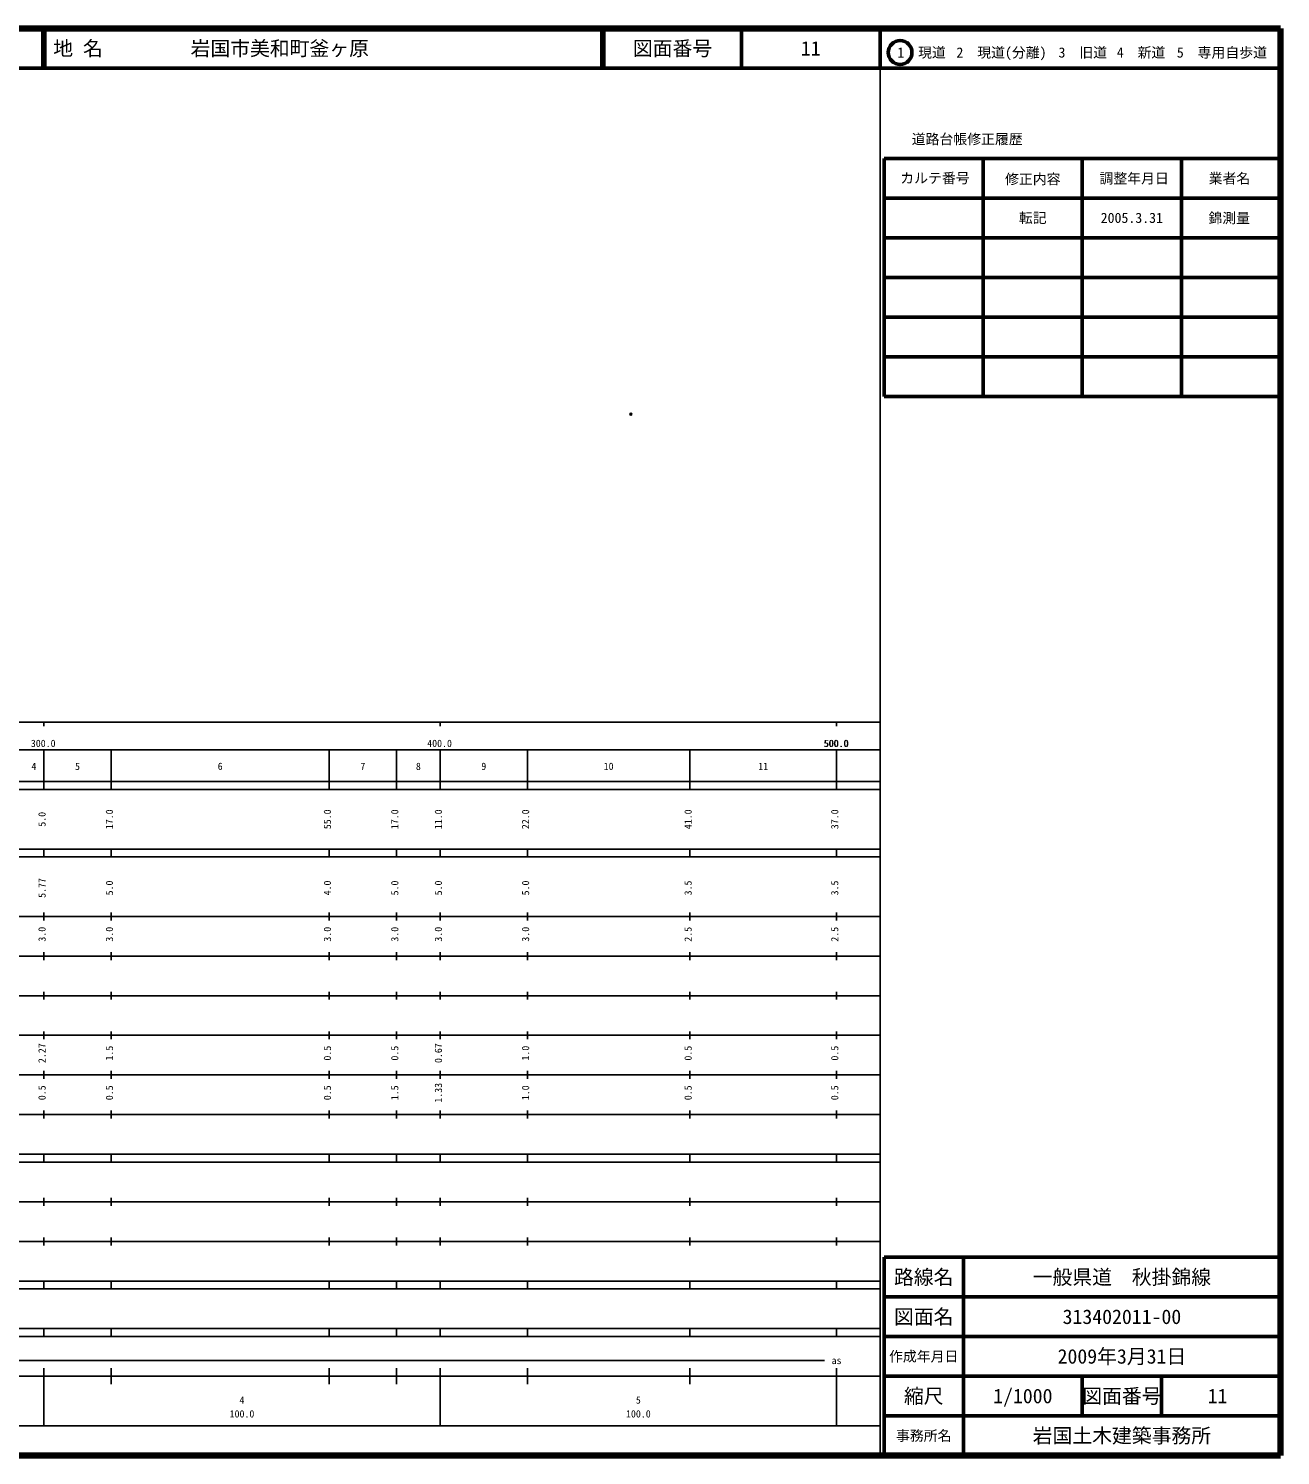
# Model space of a CAD drawing. Units: millimetres on the paper. Extents: x 40 to 680, y 20 to 380.
# Drawn here: x 364.1 to 680, y 20 to 380 of the extents above; entities that cross this region are included whole.
import ezdxf
from ezdxf.enums import TextEntityAlignment as Align

# ---------------------------------------------------------------- set-up
doc = ezdxf.new("R2010")
doc.units = ezdxf.units.MM
doc.header["$PDMODE"] = 32
doc.header["$PDSIZE"] = 0.5
doc.layers.add('M-OTRS', color=6, linetype='Continuous')
doc.layers.add('M-TTL-TXT', color=7, linetype='Continuous')
for name, color, linetype, lineweight in [('M-TTL', 2, 'Continuous', 140), ('M-TTL-BAND', 7, 'Continuous', 25), ('M-TTL-FRAM', 2, 'Continuous', 50), ('M-TTL-LINE', 7, 'Continuous', 50)]:
    doc.layers.add(name, color=color, linetype=linetype, lineweight=lineweight)
doc.styles.add('ＭＳ ゴシック', font='')
doc.styles.get('ＭＳ ゴシック').set_extended_font_data('MS Gothic')

msp = doc.modelspace()

# ---------------------------------------------------------------- linework, layer by layer
at = {"layer": 'M-OTRS'}
msp.add_point((516.123, 282.677), dxfattribs=at)
at = {"layer": 'M-TTL'}
for p, q in [((680, 380), (40, 380)), ((680, 20), (680, 380)), ((40, 20), (680, 20))]:
    msp.add_line(p, q, dxfattribs=at)
at = {"layer": 'M-TTL-BAND'}
for p, q in [((579, 20), (579, 370)), ((40, 205), (579, 205)), ((368, 205), (368, 204)), ((468, 205), (468, 204)), ((568, 205), (568, 204)), ((68, 198), (579, 198)), ((368, 188), (368, 198)), ((385, 188), (385, 198)), ((440, 188), (440, 198)), ((457, 188), (457, 198)), ((468, 188), (468, 198)), ((490, 188), (490, 198)), ((531, 188), (531, 198)), ((568, 188), (568, 198)), ((40, 190), (579, 190)), ((40, 188), (579, 188)), ((40, 173), (579, 173)), ((368, 171), (368, 173)), ((385, 171), (385, 173)), ((440, 171), (440, 173)), ((457, 171), (457, 173)), ((468, 171), (468, 173)), ((490, 171), (490, 173)), ((531, 171), (531, 173)), ((568, 171), (568, 173)), ((40, 171), (579, 171)), ((40, 156), (579, 156)), ((368, 155), (368, 157)), ((385, 155), (385, 157)), ((440, 155), (440, 157)), ((457, 155), (457, 157)), ((468, 155), (468, 157)), ((490, 155), (490, 157)), ((531, 155), (531, 157)), ((568, 155), (568, 157)), ((46, 146), (579, 146)), ((368, 145), (368, 147)), ((385, 145), (385, 147)), ((440, 145), (440, 147)), ((457, 145), (457, 147)), ((468, 145), (468, 147)), ((490, 145), (490, 147)), ((531, 145), (531, 147)), ((568, 145), (568, 147)), ((368, 135), (368, 137)), ((385, 135), (385, 137)), ((440, 135), (440, 137)), ((457, 135), (457, 137)), ((468, 135), (468, 137)), ((490, 135), (490, 137)), ((531, 135), (531, 137)), ((568, 135), (568, 137)), ((52, 136), (579, 136)), ((46, 126), (579, 126)), ((368, 125), (368, 127)), ((385, 125), (385, 127)), ((440, 125), (440, 127)), ((457, 125), (457, 127)), ((468, 125), (468, 127)), ((490, 125), (490, 127)), ((531, 125), (531, 127)), ((568, 125), (568, 127)), ((52, 116), (579, 116)), ((368, 115), (368, 117)), ((385, 115), (385, 117)), ((440, 115), (440, 117)), ((457, 115), (457, 117)), ((468, 115), (468, 117)), ((490, 115), (490, 117)), ((531, 115), (531, 117)), ((568, 115), (568, 117)), ((46, 106), (579, 106)), ((368, 105), (368, 107)), ((385, 105), (385, 107)), ((440, 105), (440, 107)), ((457, 105), (457, 107)), ((468, 105), (468, 107)), ((490, 105), (490, 107)), ((531, 105), (531, 107)), ((568, 105), (568, 107)), ((40, 96), (579, 96)), ((40, 94), (579, 94)), ((368, 94), (368, 96)), ((385, 94), (385, 96)), ((440, 94), (440, 96)), ((457, 94), (457, 96)), ((468, 94), (468, 96)), ((490, 94), (490, 96)), ((531, 94), (531, 96)), ((568, 94), (568, 96)), ((49, 84), (579, 84)), ((368, 83), (368, 85)), ((385, 83), (385, 85)), ((440, 83), (440, 85)), ((457, 83), (457, 85)), ((468, 83), (468, 85)), ((490, 83), (490, 85)), ((531, 83), (531, 85)), ((568, 83), (568, 85)), ((40, 74), (579, 74)), ((368, 73), (368, 75)), ((385, 73), (385, 75)), ((440, 73), (440, 75)), ((457, 73), (457, 75)), ((468, 73), (468, 75)), ((490, 73), (490, 75)), ((531, 73), (531, 75)), ((568, 73), (568, 75)), ((40, 64), (579, 64)), ((40, 62), (579, 62)), ((368, 62), (368, 64)), ((385, 62), (385, 64)), ((440, 62), (440, 64)), ((457, 62), (457, 64)), ((468, 62), (468, 64)), ((490, 62), (490, 64)), ((531, 62), (531, 64)), ((568, 62), (568, 64)), ((40, 52), (579, 52)), ((368, 50), (368, 52)), ((385, 50), (385, 52)), ((440, 50), (440, 52)), ((457, 50), (457, 52)), ((468, 50), (468, 52)), ((490, 50), (490, 52)), ((531, 50), (531, 52)), ((568, 50), (568, 52)), ((40, 50), (579, 50)), ((71, 44), (565, 44)), ((40, 40), (579, 40)), ((368, 27.5), (368, 42)), ((385, 38), (385, 42)), ((440, 38), (440, 42)), ((457, 38), (457, 42)), ((468, 27.5), (468, 42)), ((490, 38), (490, 42)), ((531, 38), (531, 42)), ((568, 27.5), (568, 42)), ((68, 27.5), (579, 27.5))]:
    msp.add_line(p, q, dxfattribs=at)
at = {"layer": 'M-TTL-FRAM'}
for p, q in [((580, 347.197), (580, 287.197)), ((580, 347.197), (680, 347.197)), ((580, 287.197), (680, 287.197)), ((680, 70), (580, 70)), ((580, 70), (580, 20))]:
    msp.add_line(p, q, dxfattribs=at)
at = {"layer": 'M-TTL-LINE'}
for p, q in [((367.75, 380), (367.75, 370)), ((368.25, 380), (368.25, 370)), ((508.747, 380), (508.747, 370)), ((509.247, 380), (509.247, 370)), ((543.997, 380), (543.997, 370)), ((579, 380), (579, 370)), ((40, 370), (680, 370)), ((605, 347.197), (605, 287.197)), ((630, 347.197), (630, 287.197)), ((655, 347.197), (655, 287.197)), ((580, 337.197), (680, 337.197)), ((580, 327.197), (680, 327.197)), ((580, 317.197), (680, 317.197)), ((580, 307.197), (680, 307.197)), ((580, 297.197), (680, 297.197)), ((600, 70), (600, 20)), ((680, 60), (580, 60)), ((680, 50), (580, 50)), ((680, 40), (580, 40)), ((630, 40), (630, 30)), ((650, 40), (650, 30)), ((680, 30), (580, 30))]:
    msp.add_line(p, q, dxfattribs=at)
msp.add_circle((584.031, 373.958), 3, dxfattribs=at)

# ---------------------------------------------------------------- texts
at = {"layer": 'M-TTL-BAND', "style": 'ＭＳ ゴシック'}
for s, p in [('300.0', (367.844, 198.195)), ('400.0', (467.844, 198.195)), ('500.0', (567.844, 198.195)), ('500.0', (568, 198.195)), ('4', (365.5, 192.405)), ('5', (376.5, 192.405)), ('6', (412.5, 192.405)), ('7', (448.5, 192.405)), ('8', (462.5, 192.405)), ('9', (479, 192.405)), ('10', (510.5, 192.405)), ('11', (549.5, 192.405)), ('as', (568, 42.5)), ('4', (418, 32.523)), ('5', (518, 32.523)), ('100.0', (418, 29.033)), ('100.0', (518, 29.033))]:
    msp.add_text(s, height=1.833, dxfattribs=at).set_placement(p, align=Align.BOTTOM_CENTER)
for s, p in [('5.0', (369, 180.5)), ('17.0', (386, 180.5)), ('55.0', (441, 180.5)), ('17.0', (458, 180.5)), ('11.0', (469, 180.5)), ('22.0', (491, 180.5)), ('41.0', (532, 180.5)), ('37.0', (569, 180.5)), ('5.77', (369, 163.174)), ('5.0', (386, 163.174)), ('4.0', (441, 163.174)), ('5.0', (458, 163.174)), ('5.0', (469, 163.174)), ('5.0', (491, 163.174)), ('3.5', (532, 163.174)), ('3.5', (569, 163.174)), ('3.0', (369, 151.5)), ('3.0', (386, 151.5)), ('3.0', (441, 151.5)), ('3.0', (458, 151.5)), ('3.0', (469, 151.5)), ('3.0', (491, 151.5)), ('2.5', (532, 151.5)), ('2.5', (569, 151.5)), ('2.27', (369, 121.5)), ('1.5', (386, 121.5)), ('0.5', (441, 121.5)), ('0.5', (458, 121.5)), ('0.67', (469, 121.5)), ('1.0', (491, 121.5)), ('0.5', (532, 121.5)), ('0.5', (569, 121.5)), ('0.5', (369, 111.5)), ('0.5', (386, 111.5)), ('0.5', (441, 111.5)), ('1.5', (458, 111.5)), ('1.33', (469, 111.5)), ('1.0', (491, 111.5)), ('0.5', (532, 111.5)), ('0.5', (569, 111.5))]:
    msp.add_text(s, height=1.833, rotation=90, dxfattribs=at).set_placement(p, align=Align.BOTTOM_CENTER)
at = {"layer": 'M-TTL-TXT', "style": 'ＭＳ ゴシック'}
for s, p in [('地 名', (370.38, 375)), ('岩国市美和町釜ヶ原', (405.024, 375))]:
    msp.add_text(s, height=3.666, dxfattribs=at).set_placement(p, align=Align.MIDDLE_LEFT)
for s, height, p in [('図面番号', 3.666, (526.622, 375)), ('11', 3.666, (561.497, 375)), ('1\u3000現道', 2.566, (589.448, 373.958)), ('2\u3000現道(分離)', 2.566, (609.619, 373.958)), ('3\u3000旧道', 2.566, (630.121, 373.958)), ('4\u3000新道', 2.566, (644.824, 373.958)), ('5\u3000専用自歩道', 2.566, (665.228, 373.958)), ('道路台帳修正履歴', 2.566, (600.968, 352.113)), ('カルテ番号', 2.566, (592.839, 342.277)), ('修正内容', 2.566, (617.509, 342.023)), ('調整年月日', 2.566, (643.089, 342.197)), ('業者名', 2.566, (667.134, 342.197)), ('転記', 2.566, (617.5, 332.245)), ('2005.3.31', 2.566, (642.5, 332.245)), ('錦測量', 2.566, (667.077, 332.189)), ('路線名', 3.666, (590, 65)), ('路線名', 3.666, (590, 65)), ('一般県道\u3000秋掛錦線', 3.666, (640, 65)), ('図面名', 3.666, (590, 55)), ('図面名', 3.666, (590, 55)), ('313402011-00', 3.666, (640, 55)), ('2009年3月31日', 3.666, (640, 45)), ('作成年月日', 2.566, (590, 45)), ('作成年月日', 2.566, (590, 45)), ('縮尺', 3.666, (590, 35)), ('縮尺', 3.666, (590, 35)), ('1/1000', 3.666, (615, 35)), ('図面番号', 3.666, (640, 35)), ('図面番号', 3.666, (640, 35)), ('11', 3.666, (664.125, 35)), ('事務所名', 2.566, (590, 25)), ('事務所名', 2.566, (590, 25)), ('岩国土木建築事務所', 3.666, (640, 25))]:
    msp.add_text(s, height=height, dxfattribs=at).set_placement(p, align=Align.MIDDLE_CENTER)

doc.saveas('drawing.dxf')
